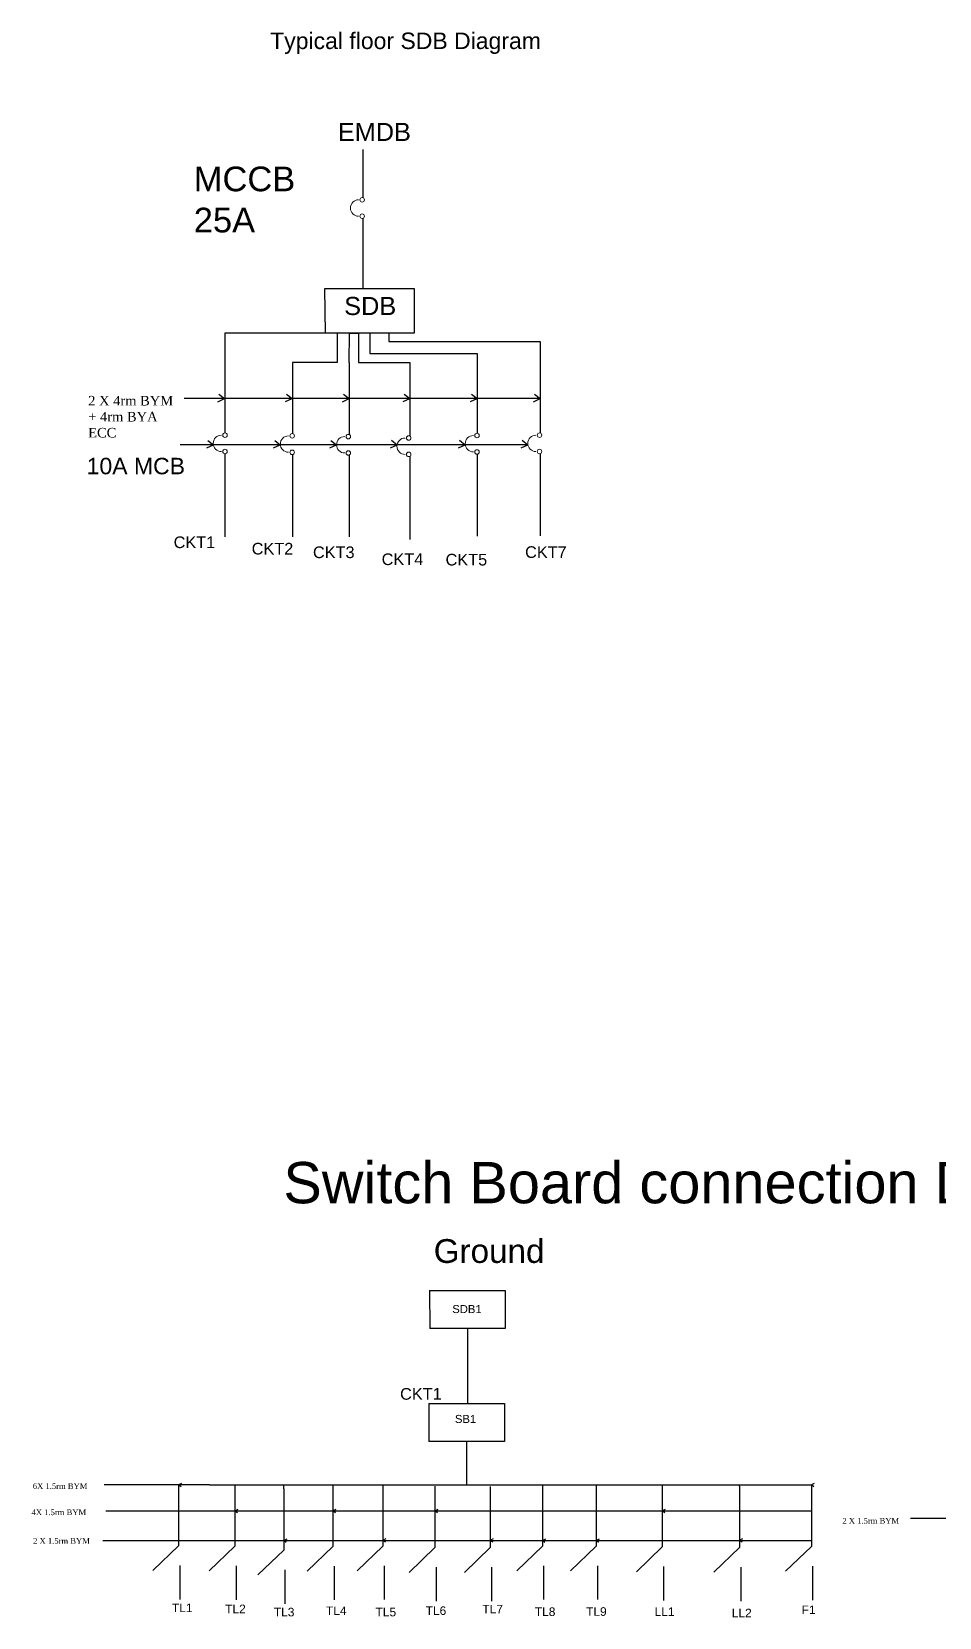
# Model space of a CAD drawing. Header units: inches. Extents: x 79 to 11386, y 236 to 3106.
# Drawn here: x 7505 to 8829, y 519 to 2831 of the extents above; entities that cross this region are included whole.
import ezdxf

# ---------------------------------------------------------------- set-up
doc = ezdxf.new("R2010")
doc.units = ezdxf.units.IN
doc.header["$LTSCALE"] = 20
doc.header["$MEASUREMENT"] = 0
doc.linetypes.add('HIDDEN', pattern=[0.375, 0.25, -0.125])
doc.layers.add('appliances', color=180, linetype='Continuous')
doc.layers.add('Text layer', color=200, linetype='HIDDEN')
doc.layers.add('Red Box', color=1, linetype='Continuous', lineweight=5)
doc.styles.get("Standard").update_dxf_attribs({"font": 'arial.ttf', "height": 6})

msp = doc.modelspace()

# ---------------------------------------------------------------- linework, layer by layer
for p, q in [((7988.478, 2659.47428), (7988.478, 2589.22204)), ((7988.478, 2559.03206), (7988.478, 2456.03632)), ((7933.24449, 2456.69144), (8063.44825, 2456.69144)), ((7934.17446, 2391.6446), (7933.24449, 2456.69144)), ((8063.44825, 2456.69144), (8063.44825, 2391.6446)), ((7934.17446, 2391.6446), (7787.14178, 2391.6446)), ((7787.14178, 2391.6446), (7787.14178, 2348.69137)), ((8063.44825, 2391.6446), (7934.17446, 2391.6446)), ((7950.83521, 2391.6446), (7950.83521, 2348.69137)), ((7968.64954, 2348.69137), (7968.7863, 2391.6446)), ((7968.7863, 2391.6446), (7982.33748, 2391.6446)), ((7982.33748, 2391.6446), (7982.33748, 2348.64339)), ((7998.81136, 2391.6446), (7998.81136, 2361.88583)), ((8026.37483, 2391.6446), (8026.37483, 2379.58438)), ((7998.81136, 2361.88583), (8155.44433, 2361.88583)), ((8026.37483, 2379.58438), (8247.26613, 2379.58438)), ((8155.44433, 2361.88583), (8155.44433, 2342.20062)), ((8247.26613, 2379.58438), (8247.26613, 2349.41238)), ((7787.14178, 2348.69137), (7787.14178, 2246.05762)), ((7885.85939, 2348.69137), (7885.85939, 2244.98198)), ((7950.83521, 2348.69137), (7885.85939, 2348.69137)), ((7968.64954, 2348.69137), (7968.64954, 2243.73005)), ((7982.33748, 2348.64339), (8056.93892, 2348.64339)), ((8056.95905, 2348.69137), (8056.95905, 2241.55848)), ((8155.44433, 2348.69137), (8155.44433, 2245.5302)), ((8247.26613, 2348.69137), (8247.26613, 2245.91902)), ((8247.26613, 2296.29814), (7728.04088, 2296.29814)), ((8229.22751, 2228.76707), (7722.1292, 2228.77133)), ((7787.14178, 2215.57497), (7787.14178, 2094.60541)), ((7885.85939, 2214.57908), (7885.85939, 2094.42927)), ((7968.64954, 2213.8126), (7968.64954, 2094.42927)), ((8056.95905, 2211.84106), (8056.95905, 2090.41815)), ((8155.44433, 2215.11977), (8155.44433, 2095.35345)), ((8247.26613, 2215.75691), (8247.26613, 2095.85485)), ((8085.7842, 995.31593), (8196.13046, 995.31593)), ((8085.7842, 995.31593), (8085.96993, 939.78453)), ((8196.13046, 995.31593), (8196.13046, 939.78453)), ((8196.13046, 939.78453), (8085.96993, 939.78453)), ((8141.05019, 939.78453), (8141.05019, 830.36217)), ((8084.53911, 830.36217), (8194.88537, 830.36217)), ((8084.53911, 830.36217), (8084.72483, 774.83077)), ((8194.88537, 830.36217), (8194.88537, 774.83077)), ((8194.88537, 774.83077), (8084.72483, 774.83077)), ((8139.8051, 774.83077), (8139.8051, 711.63138)), ((7719.63665, 711.63138), (7610.95286, 711.63138)), ((7764.58289, 711.63138), (7719.63665, 711.63138)), ((7719.63665, 711.63138), (7719.63665, 622.68793)), ((7764.58289, 711.63138), (8642.7164, 711.63138)), ((7801.92986, 711.71381), (7801.92986, 622.3034)), ((7873.01011, 705.89471), (7873.01011, 711.63138)), ((7873.01011, 705.89471), (7873.01011, 616.4843)), ((7944.85638, 711.41729), (7944.85638, 622.00688)), ((8017.6238, 711.87749), (8017.6238, 622.46708)), ((8093.61508, 709.57643), (8093.61508, 620.16602)), ((8174.40641, 709.52854), (8174.40641, 620.11813)), ((8250.39768, 711.82961), (8250.39768, 622.4192)), ((8328.69171, 711.82961), (8328.69171, 622.4192)), ((8425.08917, 710.52069), (8425.08917, 711.63138)), ((8425.08917, 710.52069), (8425.08917, 621.11028)), ((8538.10263, 709.75764), (8538.10263, 711.63138)), ((8538.10263, 709.75764), (8538.10263, 620.34723)), ((8642.7164, 711.28373), (8642.7164, 711.63138)), ((8642.7164, 711.28373), (8642.7164, 621.87331)), ((7613.33854, 673.55896), (8642.7164, 673.55896)), ((9066.55219, 662.39065), (8787.53242, 662.39065)), ((7609.36315, 630.65798), (8642.7164, 630.65798)), ((7719.63665, 622.68793), (7682.09028, 586.5717)), ((7801.92986, 622.3034), (7764.38349, 586.18717)), ((7873.01011, 616.4843), (7835.46375, 580.36807)), ((7944.85638, 622.00688), (7907.31002, 585.89065)), ((8017.6238, 622.46708), (7980.07744, 586.35085)), ((8093.61508, 620.16602), (8056.06871, 584.04979)), ((8174.40641, 620.11813), (8136.86005, 584.0019)), ((8250.39768, 622.4192), (8212.85132, 586.30297)), ((8328.69171, 622.4192), (8291.14535, 586.30297)), ((8425.08917, 621.11028), (8387.54281, 584.99405)), ((8538.10263, 620.34723), (8500.55626, 584.231)), ((8642.7164, 621.87331), (8605.17004, 585.75709)), ((7721.45574, 593.97164), (7721.45574, 544.50898)), ((7803.74895, 593.58711), (7803.74895, 544.12445)), ((7874.82921, 587.76801), (7874.82921, 538.30536)), ((7946.67548, 593.29059), (7946.67548, 543.82793)), ((8019.4429, 593.75079), (8019.4429, 544.28813)), ((8095.43417, 591.44973), (8095.43417, 541.98707)), ((8176.22551, 591.40184), (8176.22551, 541.93918)), ((8252.21678, 593.70291), (8252.21678, 544.24025)), ((8330.51081, 593.70291), (8330.51081, 544.24025)), ((8426.90827, 592.39399), (8426.90827, 542.93133)), ((8539.92172, 591.63094), (8539.92172, 542.16828)), ((8644.5355, 593.15702), (8644.5355, 543.69437))]:
    msp.add_line(p, q)
at = {"layer": 'appliances'}
for p, q in [((7777.01017, 2291.51324), (7786.75248, 2296.07686)), ((7778.51227, 2302.52821), (7786.75248, 2296.07686)), ((7875.71858, 2291.68389), (7885.46089, 2296.2475)), ((7877.22068, 2302.69886), (7885.46089, 2296.2475)), ((7958.86343, 2291.64002), (7968.60574, 2296.20363)), ((7960.36553, 2302.65499), (7968.60574, 2296.20363)), ((8047.0774, 2291.68636), (8056.81971, 2296.24997)), ((8048.5795, 2302.70133), (8056.81971, 2296.24997)), ((8145.55007, 2291.81537), (8155.29238, 2296.37898)), ((8147.05217, 2302.83034), (8155.29238, 2296.37898)), ((8237.50633, 2291.6341), (8247.24864, 2296.19771)), ((8239.00843, 2302.64907), (8247.24864, 2296.19771)), ((7760.69966, 2224.16172), (7770.44197, 2228.72534)), ((7762.20175, 2235.17669), (7770.44197, 2228.72534)), ((7858.33426, 2224.22099), (7868.07657, 2228.78461)), ((7859.83635, 2235.23596), (7868.07657, 2228.78461)), ((7940.35207, 2224.18197), (7950.09437, 2228.74559)), ((7941.85416, 2235.19694), (7950.09437, 2228.74559)), ((8028.63995, 2224.33344), (8038.38226, 2228.89705)), ((8030.14205, 2235.34841), (8038.38226, 2228.89705)), ((8127.93639, 2224.34191), (8137.6787, 2228.90552)), ((8129.43849, 2235.35688), (8137.6787, 2228.90552)), ((8219.45852, 2224.26265), (8229.20083, 2228.82627)), ((8220.96062, 2235.27762), (8229.20083, 2228.82627)), ((7723.96365, 713.59762), (7719.63665, 711.57071)), ((7723.2965, 708.70537), (7719.63665, 711.57071)), ((8647.04341, 713.56299), (8642.7164, 711.53608)), ((8646.37626, 708.67073), (8642.7164, 711.53608)), ((7806.25686, 675.53908), (7801.92986, 673.51217)), ((7805.58971, 670.64683), (7801.92986, 673.51217)), ((7949.18339, 675.65986), (7944.85638, 673.63295)), ((7948.51624, 670.76761), (7944.85638, 673.63295)), ((8097.94208, 675.7841), (8093.61508, 673.75719)), ((8097.27493, 670.89185), (8093.61508, 673.75719)), ((8429.41618, 675.97545), (8425.08917, 673.94854)), ((8428.74903, 671.08319), (8425.08917, 673.94854)), ((7877.33712, 632.62901), (7873.01011, 630.6021)), ((7876.66997, 627.73676), (7873.01011, 630.6021)), ((8021.95081, 632.81733), (8017.6238, 630.79042)), ((8021.28366, 627.92507), (8017.6238, 630.79042)), ((8178.73342, 632.80997), (8174.40641, 630.78306)), ((8178.06627, 627.91771), (8174.40641, 630.78306)), ((8254.72469, 632.35585), (8250.39768, 630.32894)), ((8254.05754, 627.4636), (8250.39768, 630.32894)), ((8333.01872, 632.65888), (8328.69171, 630.63197)), ((8332.35157, 627.76663), (8328.69171, 630.63197)), ((8542.42963, 632.93464), (8538.10263, 630.90773)), ((8541.76248, 628.04239), (8538.10263, 630.90773))]:
    msp.add_line(p, q, dxfattribs=at)
at = {"layer": 'Red Box', "color": 7}
for centre in [(7987.4859, 2586.08554), (7987.4859, 2562.16856), (7787.35369, 2242.77479), (7885.307, 2241.73902), (7967.30027, 2240.72982), (8154.9145, 2242.28348), (8246.23098, 2242.79645), (7787.35369, 2218.85781), (7885.307, 2217.82204), (8055.40643, 2238.65826), (8154.9145, 2218.3665), (8246.23098, 2218.87948), (7967.30027, 2216.81284), (8055.40643, 2214.74128)]:
    msp.add_circle(centre, 3.28967, dxfattribs=at)
for centre in [(7982.26024, 2574.12705), (7782.12803, 2230.8163), (7880.08134, 2229.78053), (7962.07461, 2228.77133), (8050.18077, 2226.69977), (8149.68884, 2230.32499), (8241.00532, 2230.83796)]:
    msp.add_arc(centre, 11.95849, 90, 270, dxfattribs=at)

# ---------------------------------------------------------------- texts
at = {"attachment_point": 1}
for s, width, gutter_width, insert, char_height in [('Typical floor SDB Diagram', 1127.7238103, 30, (7853.28537, 2830.02931), 24), ('MCCB 25A', 200.6946567, 30, (7741.82457, 2634.57305), 36), ('{\\fTimes New Roman|b0|i0|c0|p18;\\H1.16667x;2 X 4rm BYM + 4rm BYA ECC}', 140.2538322, 30, (7587.78704, 2300.08657), 12), ('10A MCB', 149.0819014, 30, (7585.59552, 2209.75343), 24), ('Switch Board connection Diagram', 16285.4655777, 301.36358, (7872.46031, 1182.64102), 60.2727161), ('Ground', 991.0101588, 173.44704, (8091.78127, 1070.11014), 34.689409)]:
    msp.add_mtext_dynamic_manual_height_columns(s, width=width, gutter_width=gutter_width, heights=[0], dxfattribs=dict(at, insert=insert, char_height=char_height))
at = {"layer": 'Text layer', "attachment_point": 1}
for s, width, gutter_width, insert, char_height in [('EMDB', 784.7319989, 132.23512, (7951.88333, 2698.34237), 26.447024), ('SDB', 784.7319989, 132.23512, (7961.21486, 2444.47141), 26.447024), ('CKT1', 896.7988475, 191.47656, (7712.44635, 2095.06649), 17), ('CKT2', 896.7988475, 191.47656, (7826.31314, 2085.73781), 17), ('CKT3', 896.7988475, 191.47656, (7915.70175, 2080.46924), 17), ('CKT4', 896.7988475, 191.47656, (8015.89117, 2070.30812), 17), ('CKT5', 896.7988475, 191.47656, (8109.1226, 2069.70837), 17), ('CKT7', 896.7988475, 191.47656, (8225.11099, 2080.72469), 17), ('SDB1', 348.5355152, 58.73169, (8118.88118, 973.97321), 11.746338), ('CKT1', 398.3095487, 85.04353, (8042.76193, 852.85068), 17.008707), ('SB1', 348.5355152, 58.73169, (8122.77206, 813.69211), 11.746338), ('{\\fTimes New Roman|b0|i0|c0|p18;\\H1.16667x;\\C0;6X 1.5rm BYM}', 110.6571825, 13.32438, (7506.98647, 714.04521), 7.1063347), ('{\\fTimes New Roman|b0|i0|c0|p18;\\H1.16667x;\\C0;4X 1.5rm BYM}', 110.6571825, 13.32438, (7505.17482, 675.83039), 7.1063347), ('{\\fTimes New Roman|b0|i0|c0|p18;\\H1.16667x;\\C0;2 X 1.5rm BYM}', 223.0166759, 13.32438, (8687.94279, 663.37127), 7.1063347), ('{\\fTimes New Roman|b0|i0|c0|p18;\\H1.16667x;\\C0;2 X 1.5rm BYM}', 223.0166759, 13.32438, (7507.44661, 634.05298), 7.1063347), ('TL1', 186.5071353, 62.38449, (7709.92766, 538.51469), 12.476897), ('TL2', 186.5071353, 62.38449, (7787.62482, 536.9803), 12.476897), ('TL3', 186.5071353, 62.38449, (7858.61157, 532.32913), 12.476897), ('TL4', 186.5071353, 62.38449, (7934.64982, 534.18235), 12.476897), ('TL5', 186.5071353, 62.38449, (8006.97889, 532.32913), 12.476897), ('TL6', 186.5071353, 62.38449, (8080.05859, 534.42722), 12.476897), ('TL7', 186.5071353, 62.38449, (8162.81301, 536.60337), 12.476897), ('TL8', 186.5071353, 62.38449, (8239.34528, 532.87283), 12.476897), ('TL9', 186.5071353, 62.38449, (8314.13314, 533.16523), 12.476897), ('LL1', 186.5071353, 62.38449, (8413.99844, 532.85435), 12.476897), ('F1', 186.5071353, 62.38449, (8628.54495, 535.65855), 12.476897), ('LL2', 186.5071353, 62.38449, (8526.6191, 530.9891), 12.476897)]:
    msp.add_mtext_dynamic_manual_height_columns(s, width=width, gutter_width=gutter_width, heights=[0], dxfattribs=dict(at, insert=insert, char_height=char_height))

doc.saveas('drawing.dxf')
